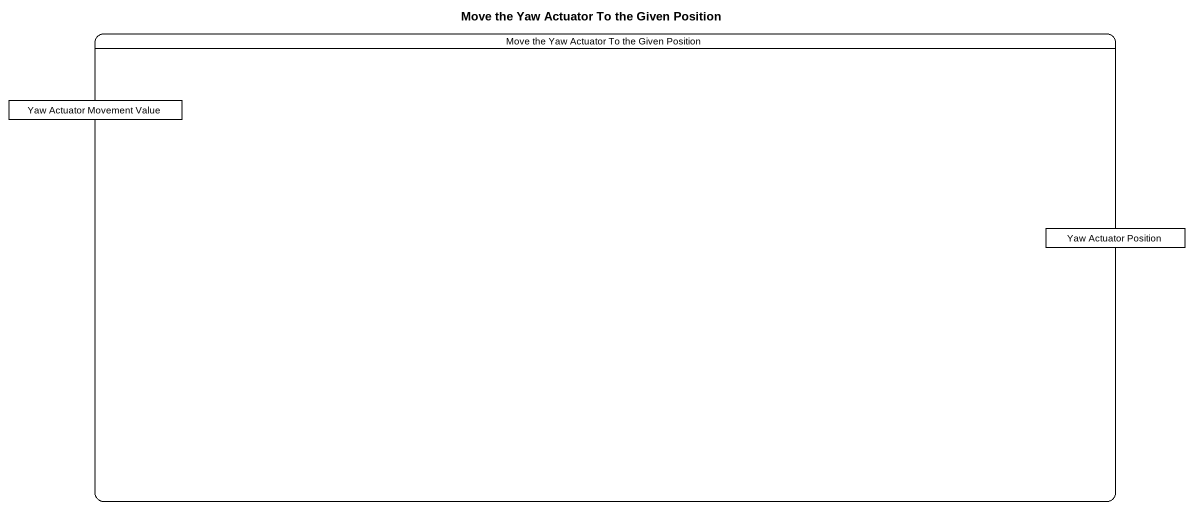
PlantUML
@startuml
title Move the Yaw Actuator To the Given Position
hide empty description
state "Move the Yaw Actuator To the Given Position" as Move_the_Yaw_Actuator_To {
  state "Yaw Actuator Movement Value" as Yaw_Actuator_Movement_Value <<object>>
  state "Yaw Actuator Position" as Yaw_Actuator_Position <<object>>
}
@enduml
